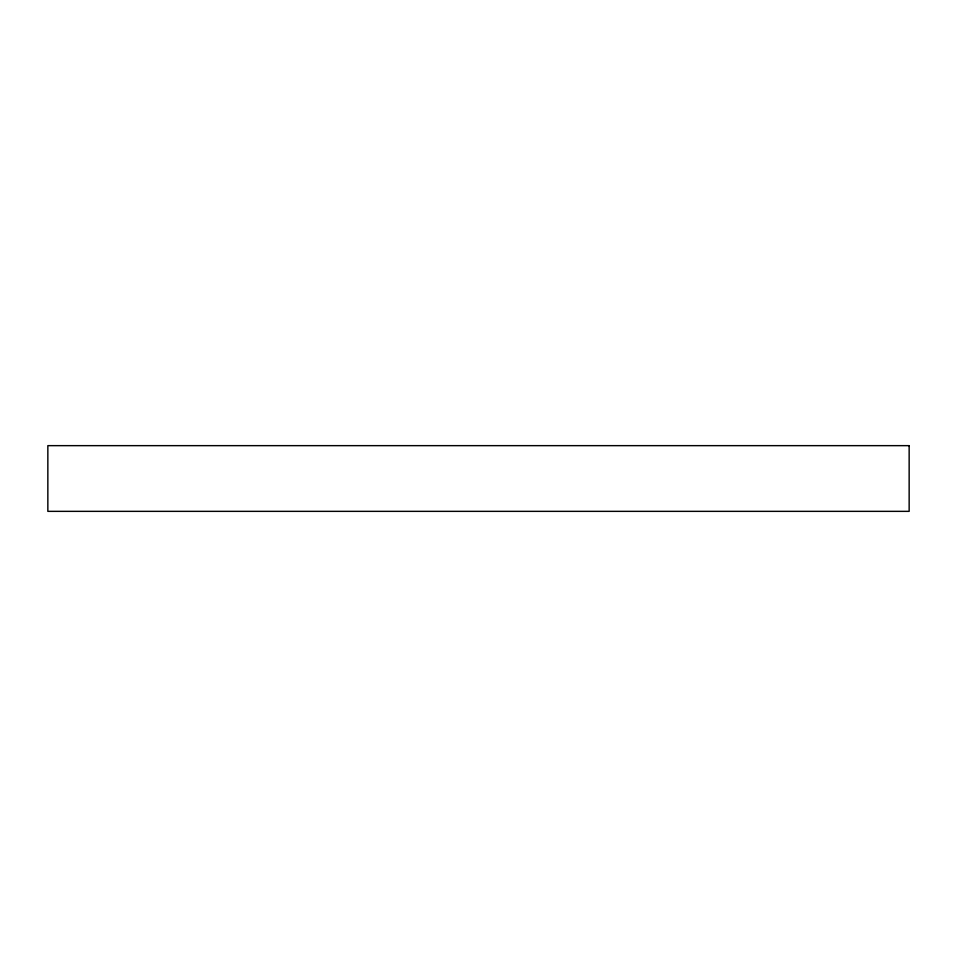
<?xml version="1.0" encoding="UTF-8"?>
<svg xmlns="http://www.w3.org/2000/svg" width="957" height="957" viewBox="0 0 957 957"><rect width="100%" height="100%" fill="white"/><g stroke="black" fill="none" stroke-linecap="round" stroke-linejoin="round"><path stroke-width="1.44" d="M909.15 445.651L47.85 445.651L47.85 511.349L909.15 511.349L909.15 445.651"/></g></svg>
